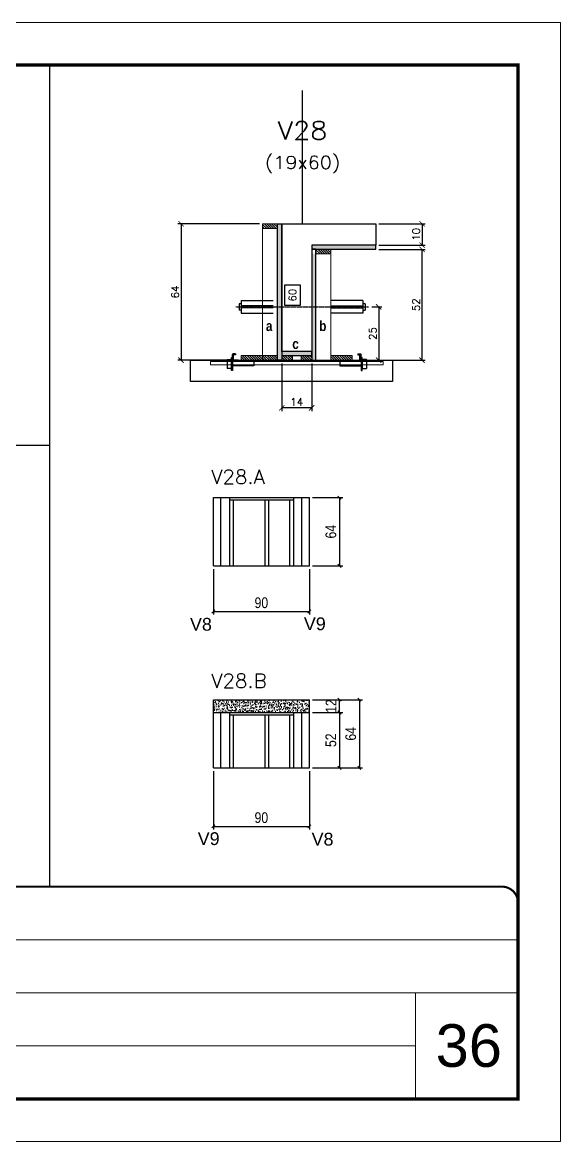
# Model space of a CAD drawing. Extents: x -10448 to -1189, y -11772 to 17235.
# Drawn here: x -4713 to -4208, y 6606 to 7656 of the extents above; entities that cross this region are included whole.
import ezdxf
from ezdxf.enums import TextEntityAlignment as Align

# ---------------------------------------------------------------- set-up
doc = ezdxf.new("R2010")
doc.units = 0
for name, pattern in [('CONTINUO', [0]), ('DASHED', [0.75, 0.5, -0.25]), ('HIDDEN', [0.375, 0.25, -0.125])]:
    doc.linetypes.add(name, pattern=pattern)
for name, color, linetype in [('5', 5, 'Continuous'), ('barrote', 251, 'Continuous'), ('COTA', 241, 'Continuous'), ('Cota Seção (2x)', 4, 'Continuous'), ('detalhes', 4, 'Continuous'), ('Painéis', 200, 'Continuous'), ('presilha', 1, 'Continuous'), ('SARR_2.2x7', 40, 'Continuous'), ('SARR_3.5x7', 81, 'Continuous'), ('TENSOR', 3, 'Continuous'), ('Texto de Titulo', 7, 'Continuous'), ('Texto Qtd Sarr', 242, 'Continuous')]:
    doc.layers.add(name, color=color, linetype=linetype)
for name, color, linetype, lineweight in [('CARIMBO', 255, 'Continuous', 9), ('CONCRETO', 251, 'Continuous', 25), ('Folhas', 255, 'Continuous', 9), ('Hachura', 251, 'Continuous', 9), ('Madeira', 126, 'Continuous', 18), ('SARRAFO DE PRESSAO', 251, 'DASHED', 9), ('SCO-___-LAJ', 2, 'Continuous', 0), ('Texto Seção', 7, 'Continuous', 15)]:
    doc.layers.add(name, color=color, linetype=linetype, lineweight=lineweight)
doc.styles.add('ARIAL', font='arial.ttf')
doc.styles.add('COTA TECNICA', font='techl___.ttf', dxfattribs={"height": 10})
doc.styles.add('REGUA-120', font='ROMANS.shx', dxfattribs={"height": 15})
doc.styles.add('Romans', font='romans.shx')
doc.styles.get("Standard").update_dxf_attribs({"font": 'arial.ttf'})
doc.styles.add('TECNICA', font='techb___.ttf', dxfattribs={"height": 10})
doc.dimstyles.new('Cota Seção (2x)', dxfattribs={"dimtxt": 7, "dimasz": 5, "dimexe": 3, "dimexo": 3, "dimgap": 2, "dimtad": 3, "dimdec": 1, "dimlfac": 0.5, "dimzin": 12, "dimdsep": 46, "dimtxsty": 'Romans', "dimblk": 'ARCHTICK', "dimcen": 0, "dimclrd": 4, "dimclre": 4, "dimclrt": 1, "dimadec": 1, "dimazin": 3, "dimtfac": 1, "dimtdec": 1, "dimtmove": 0, "dimatfit": 3, "dimldrblk": 'OBLIQUE', "dimfxl": 1, "dimtolj": 1, "dimtzin": 12, "dimarcsym": 0})
doc.dimstyles.new('Cota Seção interna', dxfattribs={"dimtxt": 7, "dimasz": 6, "dimexe": 0.18, "dimexo": 2, "dimgap": -4, "dimtad": 3, "dimdec": 1, "dimlfac": 0.5, "dimzin": 12, "dimdsep": 46, "dimtxsty": 'Romans', "dimblk": 'ARCHTICK', "dimcen": 0.09, "dimse1": 1, "dimse2": 1, "dimsd1": 1, "dimsd2": 1, "dimclrd": 180, "dimclre": 5, "dimclrt": 1, "dimadec": 0, "dimazin": 3, "dimtfac": 1, "dimtdec": 1, "dimtofl": 0, "dimtmove": 0, "dimatfit": 3, "dimldrblk": 'ARCHTICK', "dimfxl": 1, "dimtolj": 1, "dimtzin": 0, "dimarcsym": 0})
doc.dimstyles.new('PAINEL', dxfattribs={"dimtxt": 10, "dimasz": 3, "dimexe": 3, "dimexo": 3, "dimgap": 3, "dimtad": 1, "dimdec": 1, "dimzin": 12, "dimdsep": 46, "dimtxsty": 'COTA TECNICA', "dimblk1": 'OBLIQUE', "dimblk2": 'OBLIQUE', "dimsah": 1, "dimcen": 0.9, "dimclrd": 4, "dimclre": 4, "dimclrt": 240, "dimadec": 1, "dimazin": 3, "dimtfac": 1, "dimtdec": 1, "dimtmove": 0, "dimatfit": 3, "dimfxl": 1, "dimtolj": 1, "dimtzin": 12, "dimarcsym": 0})

# ---------------------------------------------------------------- blocks, each defined once
blk = doc.blocks.new('9999999999')
at = {"color": 30, "linetype": 'CONTINUO'}
for p, q in [((98564.6, 34379.6), (99584, 34379.6)), ((98564.6, 34329.8), (99488, 34329.8)), ((99584, 34329.8), (99488, 34329.8)), ((99488, 34329.8), (99488, 34230.2)), ((98564.6, 34280), (99488, 34280))]:
    blk.add_line(p, q, dxfattribs=at)
at = {"color": 30, "linetype": 'CONTINUO', "const_width": 2}
blk.add_lwpolyline([(99584, 34230.2), (99584, 34414.4, 0.414214), (99569, 34429.4), (98229, 34429.4, 0.414214), (98214, 34414.4), (98214, 34245.2, 0.414214), (98229, 34230.2), (99584, 34230.2)], format="xyb", dxfattribs=at)
at = {"layer": 'Folhas'}
blk.add_lwpolyline([(98139, 34190.2), (99624, 34190.2), (99624, 35240.2), (98139, 35240.2)], close=True, dxfattribs=at)
at = {"layer": 'Folhas', "color": 30, "const_width": 3}
blk.add_lwpolyline([(98214, 34230.2), (99584, 34230.2), (99584, 35200.2), (98214, 35200.2)], close=True, dxfattribs=at)
blk = doc.blocks.new('titulo1')
at = {"layer": 'Defpoints', "color": 252, "linetype": 'HIDDEN', "ltscale": 2}
blk.add_line((0, 0), (0, 125), dxfattribs=at)
at = {"layer": 'Defpoints', "style": 'Romans', "oblique": 15}
blk.add_attdef('FOLHA', text='', height=10, dxfattribs=at).set_placement((0, 15.6), align=Align.MIDDLE_CENTER)
at = {"layer": 'Texto Qtd Sarr', "color": 3, "style": 'Romans', "oblique": 15}
for tag, height, p in [('TITULO', 17, (0, 71.4)), ('SEÇÃO', 12, (0, 41.5))]:
    blk.add_attdef(tag, text='', height=height, dxfattribs=at).set_placement(p, align=Align.MIDDLE_CENTER)
blk = doc.blocks.new('_ArchTick')
at = {"color": 0, "linetype": 'ByBlock', "const_width": 0.15}
blk.add_lwpolyline([(-0.5, -0.5), (0.5, 0.5)], dxfattribs=at)
blk = doc.blocks.new('*D1056')
at = {"layer": 'COTA', "color": 4, "lineweight": -2, "transparency": 16777216}
for p, q in [((-4378.6, 7466.7), (-4335.2, 7466.7)), ((-4338.2, 7466.7), (-4338.2, 7446.7)), ((-4378.6, 7446.7), (-4335.2, 7446.7))]:
    blk.add_line(p, q, dxfattribs=at)
at = {"layer": 'Defpoints', "color": 0, "transparency": 16777216}
for p in [(-4381.6, 7466.7), (-4381.6, 7446.7), (-4338.2, 7446.7)]:
    blk.add_point(p, dxfattribs=at)
at = {"layer": 'COTA', "color": 4, "lineweight": -2, "transparency": 16777216, "xscale": 5, "yscale": 5, "zscale": 5}
for p, rotation in [((-4338.2, 7466.7), 90), ((-4338.2, 7446.7), 270)]:
    blk.add_blockref('_ArchTick', p, dxfattribs=dict(at, rotation=rotation))
at = {"layer": 'COTA', "color": 1, "transparency": 16777216, "insert": (-4343.7, 7456.7), "char_height": 7, "attachment_point": 5, "rotation": 90, "style": 'Romans'}
blk.add_mtext('\\A1;10', dxfattribs=at)
blk = doc.blocks.new('_Oblique')
at = {"color": 0, "linetype": 'ByBlock', "lineweight": -2}
blk.add_line((-0.5, -0.5), (0.5, 0.5), dxfattribs=at)
blk = doc.blocks.new('*D1057')
at = {"layer": 'COTA', "color": 4, "lineweight": -2, "transparency": 16777216}
for p, q in [((-4378.6, 7442.7), (-4335.2, 7442.7)), ((-4338.2, 7338.7), (-4338.2, 7442.7)), ((-4400.6, 7338.7), (-4335.2, 7338.7))]:
    blk.add_line(p, q, dxfattribs=at)
at = {"layer": 'Defpoints', "color": 0, "transparency": 16777216}
for p in [(-4381.6, 7442.7), (-4338.2, 7442.7), (-4403.6, 7338.7)]:
    blk.add_point(p, dxfattribs=at)
at = {"layer": 'COTA', "color": 4, "lineweight": -2, "transparency": 16777216, "xscale": 5, "yscale": 5, "zscale": 5}
for p, rotation in [((-4338.2, 7442.7), 90), ((-4338.2, 7338.7), 270)]:
    blk.add_blockref('_ArchTick', p, dxfattribs=dict(at, rotation=rotation))
at = {"layer": 'COTA', "color": 1, "transparency": 16777216, "insert": (-4343.7, 7390.7), "char_height": 7, "attachment_point": 5, "rotation": 90, "style": 'Romans'}
blk.add_mtext('\\A1;52', dxfattribs=at)
blk = doc.blocks.new('*D1058')
at = {"layer": 'Cota Seção (2x)', "color": 180, "lineweight": -2, "transparency": 16777216}
for p, q in [((-4452.1, 7409.2), (-4467.1, 7409.2)), ((-4467.1, 7409.2), (-4467.1, 7390.2)), ((-4452.1, 7390.2), (-4452.1, 7409.2)), ((-4467.1, 7390.2), (-4452.1, 7390.2))]:
    blk.add_line(p, q, dxfattribs=at)
at = {"layer": 'Defpoints', "color": 0, "transparency": 16777216}
for p in [(-4469.9, 7466.7), (-4448.1, 7466.7), (-4469.9, 7346.7)]:
    blk.add_point(p, dxfattribs=at)
at = {"layer": 'Cota Seção (2x)', "color": 1, "transparency": 16777216, "insert": (-4459.6, 7399.7), "char_height": 7, "attachment_point": 5, "rotation": 90, "style": 'Romans'}
blk.add_mtext('\\A1;60', dxfattribs=at)
blk = doc.blocks.new('*D1059')
at = {"layer": 'COTA', "color": 4, "lineweight": -2, "transparency": 16777216}
for p, q in [((-4490.6, 7466.7), (-4567.1, 7466.7)), ((-4564.1, 7466.7), (-4564.1, 7338.7)), ((-4510.6, 7338.7), (-4567.1, 7338.7))]:
    blk.add_line(p, q, dxfattribs=at)
at = {"layer": 'Defpoints', "color": 0, "transparency": 16777216}
for p in [(-4487.6, 7466.7), (-4564.1, 7338.7), (-4507.6, 7338.7)]:
    blk.add_point(p, dxfattribs=at)
at = {"layer": 'COTA', "color": 4, "lineweight": -2, "transparency": 16777216, "xscale": 5, "yscale": 5, "zscale": 5}
for p, rotation in [((-4564.1, 7466.7), 90), ((-4564.1, 7338.7), 270)]:
    blk.add_blockref('_ArchTick', p, dxfattribs=dict(at, rotation=rotation))
at = {"layer": 'COTA', "color": 1, "transparency": 16777216, "insert": (-4569.6, 7402.7), "char_height": 7, "attachment_point": 5, "rotation": 90, "style": 'Romans'}
blk.add_mtext('\\A1;64', dxfattribs=at)
blk = doc.blocks.new('PRESILHA METÁLICA 1')
at = {"layer": 'presilha'}
for p, q in [((7.5, 10.6), (7.5, 19.9)), ((12, 21), (8.6, 21)), ((9, 11.6), (9, 18.9)), ((12, 19.5), (9.6, 19.5)), ((12, 21), (12, 19.5)), ((0, 13), (6, 13)), ((0, 13), (0, 0)), ((6, 0), (0, 0)), ((6, 15.5), (7.5, 15.5)), ((6, -2.5), (6, 15.5)), ((6, 13), (6, 0)), ((7.5, 15.5), (7.5, -2.5)), ((37.5, 4.1), (7.5, 4.1)), ((37.5, 11), (9.6, 11)), ((37.5, 11), (37.5, 4.1)), ((7.5, -2.5), (6, -2.5))]:
    blk.add_line(p, q, dxfattribs=at)
for centre, radius, start, end in [((8.6, 19.9), 1.14, 90, 180), ((9.6, 18.9), 0.57, 90, 180), ((9.6, 11.6), 0.57, 180, 270)]:
    blk.add_arc(centre, radius, start, end, dxfattribs=at)
blk = doc.blocks.new('*D1060')
at = {"layer": 'COTA', "color": 4, "lineweight": -2, "transparency": 16777216}
for p, q in [((-4469.6, 7335.7), (-4469.6, 7291)), ((-4441.6, 7335.7), (-4441.6, 7291)), ((-4441.6, 7294), (-4469.6, 7294))]:
    blk.add_line(p, q, dxfattribs=at)
at = {"layer": 'Defpoints', "color": 0, "transparency": 16777216}
for p in [(-4469.6, 7338.7), (-4441.6, 7338.7), (-4469.6, 7294)]:
    blk.add_point(p, dxfattribs=at)
at = {"layer": 'COTA', "color": 4, "lineweight": -2, "transparency": 16777216, "xscale": 5, "yscale": 5, "zscale": 5, "rotation": 180}
blk.add_blockref('_ArchTick', (-4469.6, 7294), dxfattribs=at)
at = {"layer": 'COTA', "color": 4, "lineweight": -2, "transparency": 16777216, "xscale": 5, "yscale": 5, "zscale": 5}
blk.add_blockref('_ArchTick', (-4441.6, 7294), dxfattribs=at)
at = {"layer": 'COTA', "color": 1, "transparency": 16777216, "insert": (-4455.6, 7299.5), "char_height": 7, "attachment_point": 5, "style": 'Romans'}
blk.add_mtext('\\A1;14', dxfattribs=at)
blk = doc.blocks.new('*D1061')
at = {"layer": 'COTA', "color": 4, "lineweight": -2, "transparency": 16777216}
for p, q in [((-4385.3, 7388.7), (-4375.8, 7388.7)), ((-4378.8, 7388.7), (-4378.8, 7338.7)), ((-4400.6, 7338.7), (-4375.8, 7338.7))]:
    blk.add_line(p, q, dxfattribs=at)
at = {"layer": 'Defpoints', "color": 0, "transparency": 16777216}
for p in [(-4388.3, 7388.7), (-4403.6, 7338.7), (-4378.8, 7338.7)]:
    blk.add_point(p, dxfattribs=at)
at = {"layer": 'COTA', "color": 4, "lineweight": -2, "transparency": 16777216, "xscale": 5, "yscale": 5, "zscale": 5}
for p, rotation in [((-4378.8, 7388.7), 90), ((-4378.8, 7338.7), 270)]:
    blk.add_blockref('_ArchTick', p, dxfattribs=dict(at, rotation=rotation))
at = {"layer": 'COTA', "color": 1, "transparency": 16777216, "insert": (-4384.3, 7363.7), "char_height": 7, "attachment_point": 5, "rotation": 90, "style": 'Romans'}
blk.add_mtext('\\A1;25', dxfattribs=at)
blk = doc.blocks.new('*D1063')
at = {"layer": 'COTA', "color": 4, "linetype": 'ByBlock', "lineweight": -2, "transparency": 16777216}
for p, q in [((-4533.8, 7142.8), (-4533.8, 7100)), ((-4443.8, 7142.8), (-4443.8, 7100)), ((-4533.8, 7103), (-4443.8, 7103))]:
    blk.add_line(p, q, dxfattribs=at)
at = {"layer": 'Defpoints', "color": 0, "linetype": 'ByBlock', "transparency": 16777216}
for p in [(-4533.8, 7145.8), (-4443.8, 7145.8), (-4443.8, 7103)]:
    blk.add_point(p, dxfattribs=at)
at = {"layer": 'COTA', "color": 4, "linetype": 'ByBlock', "lineweight": -2, "transparency": 16777216, "xscale": 3, "yscale": 3, "zscale": 3, "rotation": 180}
blk.add_blockref('_Oblique', (-4533.8, 7103), dxfattribs=at)
at = {"layer": 'COTA', "color": 4, "linetype": 'ByBlock', "lineweight": -2, "transparency": 16777216, "xscale": 3, "yscale": 3, "zscale": 3}
blk.add_blockref('_Oblique', (-4443.8, 7103), dxfattribs=at)
at = {"layer": 'COTA', "color": 240, "linetype": 'ByBlock', "transparency": 16777216, "insert": (-4488.8, 7111.1), "char_height": 10, "attachment_point": 5, "style": 'COTA TECNICA'}
blk.add_mtext('\\A1;90', dxfattribs=at)
blk = doc.blocks.new('*D1062')
at = {"layer": 'COTA', "color": 4, "linetype": 'ByBlock', "lineweight": -2, "transparency": 16777216}
for p, q in [((-4440.8, 7209.8), (-4412.5, 7209.8)), ((-4415.5, 7209.8), (-4415.5, 7145.8)), ((-4440.8, 7145.8), (-4412.5, 7145.8))]:
    blk.add_line(p, q, dxfattribs=at)
at = {"layer": 'Defpoints', "color": 0, "linetype": 'ByBlock', "transparency": 16777216}
for p in [(-4443.8, 7209.8), (-4443.8, 7145.8), (-4415.5, 7145.8)]:
    blk.add_point(p, dxfattribs=at)
at = {"layer": 'COTA', "color": 4, "linetype": 'ByBlock', "lineweight": -2, "transparency": 16777216, "xscale": 3, "yscale": 3, "zscale": 3}
for p, rotation in [((-4415.5, 7209.8), 90), ((-4415.5, 7145.8), 270)]:
    blk.add_blockref('_Oblique', p, dxfattribs=dict(at, rotation=rotation))
at = {"layer": 'COTA', "color": 240, "linetype": 'ByBlock', "transparency": 16777216, "insert": (-4423.6, 7177.8), "char_height": 10, "attachment_point": 5, "rotation": 90, "style": 'COTA TECNICA'}
blk.add_mtext('\\A1;64', dxfattribs=at)
blk = doc.blocks.new('*D1067')
at = {"layer": 'COTA', "color": 4, "linetype": 'ByBlock', "lineweight": -2, "transparency": 16777216}
for p, q in [((-4533.8, 6953.2), (-4533.8, 6898.4)), ((-4443.8, 6953.2), (-4443.8, 6898.4)), ((-4533.8, 6901.4), (-4443.8, 6901.4))]:
    blk.add_line(p, q, dxfattribs=at)
at = {"layer": 'Defpoints', "color": 0, "linetype": 'ByBlock', "transparency": 16777216}
for p in [(-4533.8, 6956.2), (-4443.8, 6956.2), (-4443.8, 6901.4)]:
    blk.add_point(p, dxfattribs=at)
at = {"layer": 'COTA', "color": 4, "linetype": 'ByBlock', "lineweight": -2, "transparency": 16777216, "xscale": 3, "yscale": 3, "zscale": 3, "rotation": 180}
blk.add_blockref('_Oblique', (-4533.8, 6901.4), dxfattribs=at)
at = {"layer": 'COTA', "color": 4, "linetype": 'ByBlock', "lineweight": -2, "transparency": 16777216, "xscale": 3, "yscale": 3, "zscale": 3}
blk.add_blockref('_Oblique', (-4443.8, 6901.4), dxfattribs=at)
at = {"layer": 'COTA', "color": 240, "linetype": 'ByBlock', "transparency": 16777216, "insert": (-4488.8, 6909.5), "char_height": 10, "attachment_point": 5, "style": 'COTA TECNICA'}
blk.add_mtext('\\A1;90', dxfattribs=at)
blk = doc.blocks.new('*D1064')
at = {"layer": 'COTA', "color": 4, "linetype": 'ByBlock', "lineweight": -2, "transparency": 16777216}
for p, q in [((-4440.8, 7008.2), (-4412.5, 7008.2)), ((-4415.5, 7008.2), (-4415.5, 6956.2)), ((-4440.8, 6956.2), (-4412.5, 6956.2))]:
    blk.add_line(p, q, dxfattribs=at)
at = {"layer": 'Defpoints', "color": 0, "linetype": 'ByBlock', "transparency": 16777216}
for p in [(-4443.8, 7008.2), (-4443.8, 6956.2), (-4415.5, 6956.2)]:
    blk.add_point(p, dxfattribs=at)
at = {"layer": 'COTA', "color": 4, "linetype": 'ByBlock', "lineweight": -2, "transparency": 16777216, "xscale": 3, "yscale": 3, "zscale": 3}
for p, rotation in [((-4415.5, 7008.2), 90), ((-4415.5, 6956.2), 270)]:
    blk.add_blockref('_Oblique', p, dxfattribs=dict(at, rotation=rotation))
at = {"layer": 'COTA', "color": 240, "linetype": 'ByBlock', "transparency": 16777216, "insert": (-4423.6, 6982.2), "char_height": 10, "attachment_point": 5, "rotation": 90, "style": 'COTA TECNICA'}
blk.add_mtext('\\A1;52', dxfattribs=at)
blk = doc.blocks.new('*D1065')
at = {"layer": 'COTA', "color": 4, "linetype": 'ByBlock', "lineweight": -2, "transparency": 16777216}
for p, q in [((-4440.8, 7020.2), (-4412.5, 7020.2)), ((-4415.5, 7008.2), (-4415.5, 7020.2)), ((-4440.8, 7008.2), (-4412.5, 7008.2))]:
    blk.add_line(p, q, dxfattribs=at)
at = {"layer": 'Defpoints', "color": 0, "linetype": 'ByBlock', "transparency": 16777216}
for p in [(-4443.8, 7020.2), (-4415.5, 7020.2), (-4443.8, 7008.2)]:
    blk.add_point(p, dxfattribs=at)
at = {"layer": 'COTA', "color": 4, "linetype": 'ByBlock', "lineweight": -2, "transparency": 16777216, "xscale": 3, "yscale": 3, "zscale": 3}
for p, rotation in [((-4415.5, 7020.2), 90), ((-4415.5, 7008.2), 270)]:
    blk.add_blockref('_Oblique', p, dxfattribs=dict(at, rotation=rotation))
at = {"layer": 'COTA', "color": 240, "linetype": 'ByBlock', "transparency": 16777216, "insert": (-4423.5, 7014.2), "char_height": 10, "attachment_point": 5, "rotation": 90, "style": 'COTA TECNICA'}
blk.add_mtext('\\A1;12', dxfattribs=at)
blk = doc.blocks.new('*D1066')
at = {"layer": 'COTA', "color": 4, "linetype": 'ByBlock', "lineweight": -2, "transparency": 16777216}
for p, q in [((-4440.8, 7020.2), (-4393.9, 7020.2)), ((-4396.9, 7020.2), (-4396.9, 6956.2)), ((-4440.8, 6956.2), (-4393.9, 6956.2))]:
    blk.add_line(p, q, dxfattribs=at)
at = {"layer": 'Defpoints', "color": 0, "linetype": 'ByBlock', "transparency": 16777216}
for p in [(-4443.8, 7020.2), (-4443.8, 6956.2), (-4396.9, 6956.2)]:
    blk.add_point(p, dxfattribs=at)
at = {"layer": 'COTA', "color": 4, "linetype": 'ByBlock', "lineweight": -2, "transparency": 16777216, "xscale": 3, "yscale": 3, "zscale": 3}
for p, rotation in [((-4396.9, 7020.2), 90), ((-4396.9, 6956.2), 270)]:
    blk.add_blockref('_Oblique', p, dxfattribs=dict(at, rotation=rotation))
at = {"layer": 'COTA', "color": 240, "linetype": 'ByBlock', "transparency": 16777216, "insert": (-4405, 6988.2), "char_height": 10, "attachment_point": 5, "rotation": 90, "style": 'COTA TECNICA'}
blk.add_mtext('\\A1;64', dxfattribs=at)

msp = doc.modelspace()

# ---------------------------------------------------------------- hatches: boundary and pattern name
at = {"layer": 'COTA', "linetype": 'ByBlock'}
h = msp.add_hatch(dxfattribs=at)
h.set_pattern_fill('AR-CONC', color=256, scale=0.03)
h.paths.add_polyline_path([(-4443.76, 7008.21), (-4443.76, 7020.21), (-4533.76, 7020.21), (-4533.76, 7008.21)])
at = {"layer": 'Hachura'}
h = msp.add_hatch(dxfattribs=at)
h.set_pattern_fill('ANSI31', color=256, scale=0.5, angle=270, style=0)
h.set_pattern_definition([(315, (18248.7035, -1018.5003), (1.12253202, 1.12253202), [])])
h.paths.add_polyline_path([(-4487.61, 7466.74), (-4487.61, 7462.34), (-4473.61, 7462.34), (-4473.61, 7466.74)])
h = msp.add_hatch(color=256, dxfattribs=at)
h.dxf.hatch_style = 1
h.paths.add_polyline_path([(-4473.61, 7466.74), (-4469.61, 7466.74), (-4469.61, 7338.74), (-4473.61, 7338.74)])
h = msp.add_hatch(color=256, dxfattribs=at)
h.dxf.hatch_style = 1
h.paths.add_polyline_path([(-4381.61, 7442.74), (-4381.61, 7446.74), (-4441.61, 7446.74), (-4441.61, 7442.74)])
h = msp.add_hatch(color=256, dxfattribs=at)
h.dxf.hatch_style = 1
h.paths.add_polyline_path([(-4437.61, 7438.74), (-4441.61, 7438.74), (-4441.61, 7338.74), (-4437.61, 7338.74)])
h = msp.add_hatch(dxfattribs=at)
h.set_pattern_fill('ANSI31', color=256, scale=0.5, angle=90, style=0)
h.set_pattern_definition([(135, (-27720.5368, 15745.9871), (-1.12253202, -1.12253202), [])])
h.paths.add_polyline_path([(-4423.61, 7442.74), (-4423.61, 7438.34), (-4437.61, 7438.34), (-4437.61, 7442.74)])
h = msp.add_hatch(dxfattribs=at)
h.set_pattern_fill('ANSI31', color=256, scale=0.5, angle=270, style=0)
h.set_pattern_definition([(315, (18104.7035, -890.9003), (1.12253202, 1.12253202), [])])
h.paths.add_polyline_path([(-4507.61, 7338.74), (-4507.61, 7343.14), (-4487.61, 7343.14), (-4487.61, 7338.74)])
h = msp.add_hatch(dxfattribs=at)
h.set_pattern_fill('ANSI31', color=256, scale=0.5, angle=270, style=0)
h.set_pattern_definition([(315, (18248.7035, -964.5003), (1.12253202, 1.12253202), [])])
h.paths.add_polyline_path([(-4487.61, 7338.74), (-4487.61, 7343.14), (-4473.61, 7343.14), (-4473.61, 7338.74)])
h = msp.add_hatch(color=256, dxfattribs=at)
h.dxf.hatch_style = 1
h.paths.add_polyline_path([(-4441.61, 7343.14), (-4441.61, 7346.74), (-4469.61, 7346.74), (-4469.61, 7343.14)])
h = msp.add_hatch(dxfattribs=at)
h.set_pattern_fill('ANSI31', color=256, scale=0.5, angle=270, style=0)
h.set_pattern_definition([(315, (18070.7035, -890.9003), (1.12253202, 1.12253202), [])])
h.paths.add_polyline_path([(-4459.61, 7338.74), (-4459.61, 7343.14), (-4469.61, 7343.14), (-4469.61, 7338.74)])
h = msp.add_hatch(dxfattribs=at)
h.set_pattern_fill('ANSI31', color=256, scale=0.5, angle=270, style=0)
h.set_pattern_definition([(315, (18104.7035, -890.9003), (1.12253202, 1.12253202), [])])
h.paths.add_polyline_path([(-4441.61, 7338.74), (-4441.61, 7343.14), (-4451.61, 7343.14), (-4451.61, 7338.74)])
h = msp.add_hatch(dxfattribs=at)
h.set_pattern_fill('ANSI31', color=256, scale=0.5, angle=270, style=0)
h.set_pattern_definition([(315, (18094.7035, -890.9003), (1.12253202, 1.12253202), [])])
h.paths.add_polyline_path([(-4403.61, 7338.74), (-4403.61, 7343.14), (-4423.61, 7343.14), (-4423.61, 7338.74)])

# ---------------------------------------------------------------- linework, layer by layer
at = {"ltscale": 3}
for p, q in [((-4507.61, 7394.74), (-4507.61, 7382.74)), ((-4507.61, 7394.74), (-4477.61, 7394.74)), ((-4393.61, 7394.74), (-4423.61, 7394.74)), ((-4393.61, 7394.74), (-4393.61, 7382.74)), ((-4509.61, 7391.74), (-4509.61, 7385.74)), ((-4507.61, 7391.74), (-4509.61, 7391.74)), ((-4507.61, 7385.74), (-4509.61, 7385.74)), ((-4477.61, 7389.74), (-4507.61, 7389.74)), ((-4477.61, 7387.74), (-4507.61, 7387.74)), ((-4507.61, 7382.74), (-4477.61, 7382.74)), ((-4423.61, 7389.74), (-4393.61, 7389.74)), ((-4423.61, 7387.74), (-4393.61, 7387.74)), ((-4393.61, 7382.74), (-4423.61, 7382.74)), ((-4391.61, 7391.74), (-4393.61, 7391.74)), ((-4393.61, 7385.74), (-4391.61, 7385.74)), ((-4391.61, 7391.74), (-4391.61, 7385.74))]:
    msp.add_line(p, q, dxfattribs=at)
at = {"layer": 'barrote'}
msp.add_lwpolyline([(-4365.76, 7318.74), (-4555.34, 7318.74), (-4555.34, 7338.74), (-4365.76, 7338.74)], close=True, dxfattribs=at)
at = {"layer": 'CONCRETO'}
msp.add_lwpolyline([(-4469.61, 7446.74), (-4469.61, 7466.74), (-4381.61, 7466.74), (-4381.61, 7446.74), (-4441.61, 7446.74), (-4441.61, 7346.74), (-4469.61, 7346.74), (-4469.61, 7446.74)], close=True, dxfattribs=at)
at = {"layer": 'COTA', "linetype": 'ByBlock'}
for p, q in [((-4687.41, 7615.63), (-4687.41, 6844.87)), ((-5618.28, 7258.85), (-4687.41, 7258.85)), ((-4533.76, 7020.21), (-4443.76, 7020.21)), ((-4533.76, 7008.21), (-4533.76, 7020.21)), ((-4443.76, 7008.21), (-4443.76, 7020.21))]:
    msp.add_line(p, q, dxfattribs=at)
at = {"layer": 'Madeira'}
for points in [[(-4487.61, 7466.74), (-4487.61, 7462.34), (-4473.61, 7462.34), (-4473.61, 7466.74)], [(-4487.61, 7466.74), (-4473.61, 7466.74), (-4473.61, 7338.74), (-4487.61, 7338.74)], [(-4423.61, 7442.74), (-4423.61, 7438.34), (-4437.61, 7438.34), (-4437.61, 7442.74)], [(-4423.61, 7338.74), (-4437.61, 7338.74), (-4437.61, 7442.74), (-4423.61, 7442.74)], [(-4507.61, 7338.74), (-4507.61, 7343.14), (-4487.61, 7343.14), (-4487.61, 7338.74)], [(-4487.61, 7338.74), (-4487.61, 7343.14), (-4473.61, 7343.14), (-4473.61, 7338.74)], [(-4459.61, 7338.74), (-4459.61, 7343.14), (-4469.61, 7343.14), (-4469.61, 7338.74)], [(-4441.61, 7338.74), (-4441.61, 7343.14), (-4451.61, 7343.14), (-4451.61, 7338.74)], [(-4403.61, 7338.74), (-4403.61, 7343.14), (-4423.61, 7343.14), (-4423.61, 7338.74)]]:
    msp.add_lwpolyline(points, close=True, dxfattribs=at)
at = {"layer": 'Painéis', "linetype": 'ByBlock'}
for p, q in [((-4533.76, 7209.79), (-4443.76, 7209.79)), ((-4533.76, 7145.79), (-4533.76, 7209.79)), ((-4443.76, 7145.79), (-4443.76, 7209.79)), ((-4533.76, 7145.79), (-4443.76, 7145.79)), ((-4533.76, 7008.21), (-4443.76, 7008.21)), ((-4533.76, 6956.21), (-4533.76, 7008.21)), ((-4443.76, 6956.21), (-4443.76, 7008.21)), ((-4533.76, 6956.21), (-4443.76, 6956.21))]:
    msp.add_line(p, q, dxfattribs=at)
at = {"layer": 'Painéis'}
for points in [[(-4473.61, 7466.74), (-4469.61, 7466.74), (-4469.61, 7338.74), (-4473.61, 7338.74)], [(-4381.61, 7442.74), (-4381.61, 7446.74), (-4441.61, 7446.74), (-4441.61, 7442.74)], [(-4437.61, 7442.74), (-4441.61, 7442.74), (-4441.61, 7338.74), (-4437.61, 7338.74)], [(-4441.61, 7343.14), (-4441.61, 7346.74), (-4469.61, 7346.74), (-4469.61, 7343.14)]]:
    msp.add_lwpolyline(points, close=True, dxfattribs=at)
at = {"layer": 'SARR_2.2x7', "linetype": 'Continuous'}
for p, q in [((-4526.76, 7145.79), (-4526.76, 7209.79)), ((-4518.76, 7207.59), (-4458.76, 7207.59)), ((-4450.76, 7145.79), (-4450.76, 7209.79)), ((-4526.76, 6956.21), (-4526.76, 7008.21)), ((-4518.76, 7006.01), (-4458.76, 7006.01)), ((-4450.76, 6956.21), (-4450.76, 7008.21))]:
    msp.add_line(p, q, dxfattribs=at)
at = {"layer": 'SARR_3.5x7'}
for p, q in [((-4518.76, 7209.79), (-4518.76, 7145.79)), ((-4515.26, 7207.59), (-4515.26, 7145.79)), ((-4485.64, 7207.59), (-4485.64, 7145.79)), ((-4482.14, 7207.59), (-4482.14, 7145.79)), ((-4462.26, 7207.59), (-4462.26, 7145.79)), ((-4458.76, 7209.79), (-4458.76, 7145.79)), ((-4518.76, 7145.79), (-4515.26, 7145.79)), ((-4462.26, 7145.79), (-4458.76, 7145.79)), ((-4518.76, 7008.21), (-4518.76, 6956.21)), ((-4515.26, 7006.01), (-4515.26, 6956.21)), ((-4485.64, 7006.01), (-4485.64, 6956.21)), ((-4482.14, 7006.01), (-4482.14, 6956.21)), ((-4462.26, 7006.01), (-4462.26, 6956.21)), ((-4458.76, 7008.21), (-4458.76, 6956.21)), ((-4518.76, 6956.21), (-4515.26, 6956.21)), ((-4462.26, 6956.21), (-4458.76, 6956.21))]:
    msp.add_line(p, q, dxfattribs=at)
at = {"layer": 'SCO-___-LAJ', "color": 1}
msp.add_lwpolyline([(-4374.76, 7337.41), (-4536.47, 7337.41), (-4536.47, 7334.21), (-4374.76, 7334.21)], close=True, dxfattribs=at)
at = {"layer": 'TENSOR', "linetype": 'HIDDEN', "ltscale": 0.5}
msp.add_line((-4512.61, 7388.74), (-4388.31, 7388.74), dxfattribs=at)

# ---------------------------------------------------------------- block references
at = {"layer": 'presilha', "yscale": 0.6666666666666666, "zscale": 0.6666666666666666}
for p, xscale in [((-4520.88, 7330.78), 0.6666666666666666), ((-4390.35, 7330.78), -0.6666666666666666)]:
    msp.add_blockref('PRESILHA METÁLICA 1', p, dxfattribs=dict(at, xscale=xscale))
at = {"layer": 'SARRAFO DE PRESSAO', "color": 6, "linetype": 'ByBlock'}
msp.add_blockref('9999999999', (-103832.26, -27584.58), dxfattribs=at)
at = {"layer": 'Texto Seção'}
ref = msp.add_blockref('titulo1', (-4450.18, 7466.74), dxfattribs=dict(at, xscale=-1))
ref.add_attrib('TITULO', 'V28', dxfattribs={"layer": 'Texto de Titulo', "color": 7, "height": 17, "style": 'Romans', "width": 1.1}).set_placement((-4450.18, 7554.24), align=Align.MIDDLE_CENTER)
ref.add_attrib('SEÇÃO', '(19x60)', dxfattribs={"layer": 'Texto de Titulo', "color": 7, "height": 12, "style": 'Romans', "width": 1.1}).set_placement((-4450.18, 7524.24), align=Align.MIDDLE_CENTER)

# ---------------------------------------------------------------- texts
at = {"layer": '5', "linetype": 'Continuous'}
for s, rotation, p in [('V8', 0.00004, (-4555.68, 7084.96)), ('V9', 359.99996, (-4448.92, 7085.44)), ('V9', 0.00004, (-4548.44, 6883.85)), ('V8', 359.99996, (-4441.67, 6883.37))]:
    msp.add_text(s, height=12, rotation=rotation, dxfattribs=at).set_placement(p)
at = {"layer": 'CARIMBO', "style": 'ARIAL'}
msp.add_text('36', height=40, dxfattribs=at).set_placement((-4325.42, 6675.77))
at = {"layer": 'detalhes', "style": 'TECNICA'}
for s, p in [('a', (-4484.54, 7366.07)), ('b', (-4434.57, 7366.08)), ('c', (-4459.8, 7349.24))]:
    msp.add_text(s, height=9.6, dxfattribs=at).set_placement(p)
at = {"layer": 'Texto Seção', "style": 'REGUA-120', "width": 1.05}
for s, p in [('V28.A', (-4535.76, 7222.86)), ('V28.B', (-4535.76, 7031.4))]:
    msp.add_text(s, height=13, dxfattribs=at).set_placement(p)

# ---------------------------------------------------------------- dimensions: what is measured, and where the dimension line sits
at = {"layer": 'COTA'}
for base, p1, p2, angle, picture, middle in [((-4564.07, 7338.74), (-4487.61, 7466.74), (-4507.61, 7338.74), 90, '*D1059', (-4569.57, 7402.74)), ((-4338.24, 7446.74), (-4381.61, 7466.74), (-4381.61, 7446.74), 90, '*D1056', (-4343.74, 7456.74)), ((-4338.24, 7442.74), (-4403.61, 7338.74), (-4381.61, 7442.74), 90, '*D1057', (-4343.74, 7390.74)), ((-4378.81, 7338.74), (-4388.31, 7388.74), (-4403.61, 7338.74), 90, '*D1061', (-4384.31, 7363.74)), ((-4469.61, 7294.02), (-4441.61, 7338.74), (-4469.61, 7338.74), 180, '*D1060', (-4455.61, 7299.52))]:
    dim = msp.add_linear_dim(base=base, p1=p1, p2=p2, angle=angle, dimstyle='Cota Seção (2x)', dxfattribs=at)
    dim.commit()
    dim.dimension.update_dxf_attribs({"geometry": picture, "text_midpoint": middle})
at = {"layer": 'COTA', "linetype": 'ByBlock'}
for base, p1, p2, picture, middle in [((-4415.48, 7145.79), (-4443.76, 7209.79), (-4443.76, 7145.79), '*D1062', (-4423.58, 7177.79)), ((-4396.89, 6956.21), (-4443.76, 7020.21), (-4443.76, 6956.21), '*D1066', (-4404.99, 6988.21)), ((-4415.48, 6956.21), (-4443.76, 7008.21), (-4443.76, 6956.21), '*D1064', (-4423.59, 6982.21))]:
    dim = msp.add_linear_dim(base=base, p1=p1, p2=p2, angle=90, dimstyle='PAINEL', dxfattribs=at)
    dim.commit()
    dim.dimension.update_dxf_attribs({"geometry": picture, "text_midpoint": middle})
for base, p1, p2, picture, middle in [((-4443.76, 7102.97), (-4533.76, 7145.79), (-4443.76, 7145.79), '*D1063', (-4488.76, 7111.1)), ((-4443.76, 6901.39), (-4533.76, 6956.21), (-4443.76, 6956.21), '*D1067', (-4488.76, 6909.52))]:
    dim = msp.add_linear_dim(base=base, p1=p1, p2=p2, dimstyle='PAINEL', dxfattribs=at)
    dim.commit()
    dim.dimension.update_dxf_attribs({"geometry": picture, "text_midpoint": middle})
dim = msp.add_linear_dim(base=(-4415.48, 7020.21), p1=(-4443.76, 7008.21), p2=(-4443.76, 7020.21), angle=90, dimstyle='PAINEL', dxfattribs=at)
dim.commit()
dim.dimension.update_dxf_attribs({"geometry": '*D1065', "text_midpoint": (-4415.48, 7014.21), "dimtype": 160})
at = {"layer": 'Cota Seção (2x)'}
dim = msp.add_linear_dim(base=(-4448.1, 7466.74), p1=(-4469.92, 7346.74), p2=(-4469.92, 7466.74), angle=90, dimstyle='Cota Seção interna', dxfattribs=at)
dim.commit()
dim.dimension.update_dxf_attribs({"geometry": '*D1058', "text_midpoint": (-4448.1, 7399.67), "dimtype": 160})

doc.saveas('drawing.dxf')
